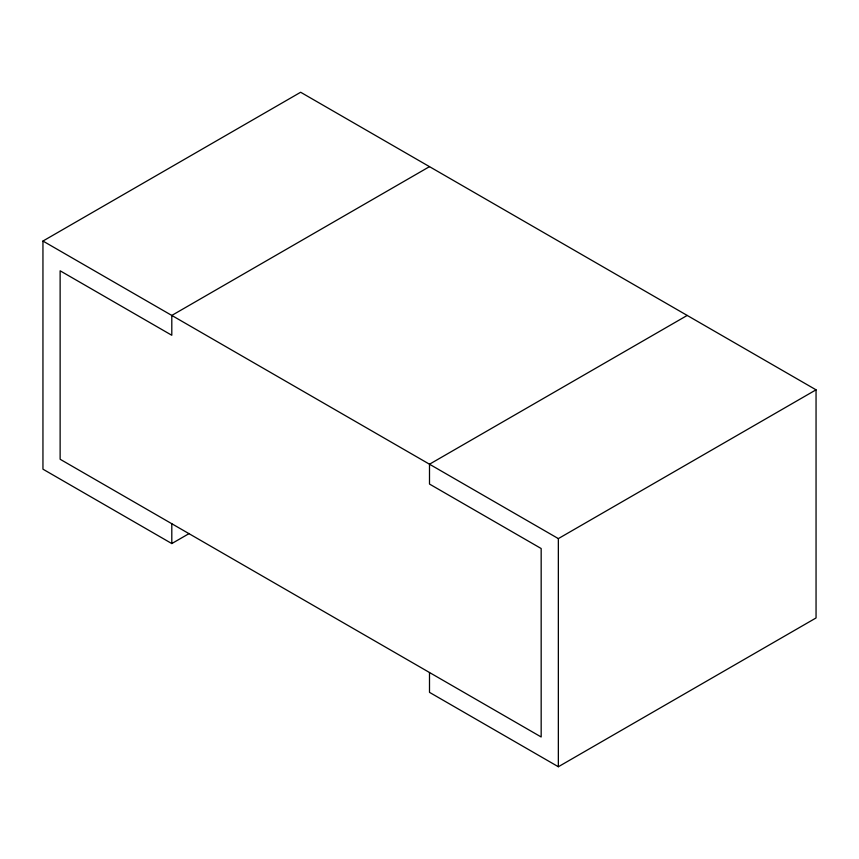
<?xml version="1.0" encoding="UTF-8"?>
<svg xmlns="http://www.w3.org/2000/svg" width="859" height="859" viewBox="0 0 859 859"><rect width="100%" height="100%" fill="white"/><g stroke="black" fill="none" stroke-linecap="round" stroke-linejoin="round"><path stroke-width="1.29" d="M189.216 533.514L171.8 543.564L42.95 469.175L42.95 241.046L300.65 92.257L816.05 389.825L816.05 617.954L558.35 766.743L429.5 692.354L429.5 672.511M429.5 166.646L171.8 315.436L171.8 335.268L60.13 270.8L60.13 459.254L541.17 736.979L541.17 548.525L429.5 484.057L429.5 464.214L687.2 315.436M42.95 241.046L558.35 538.604L816.05 389.825M558.35 538.604L558.35 766.743M171.8 523.732L171.8 543.564"/></g></svg>
